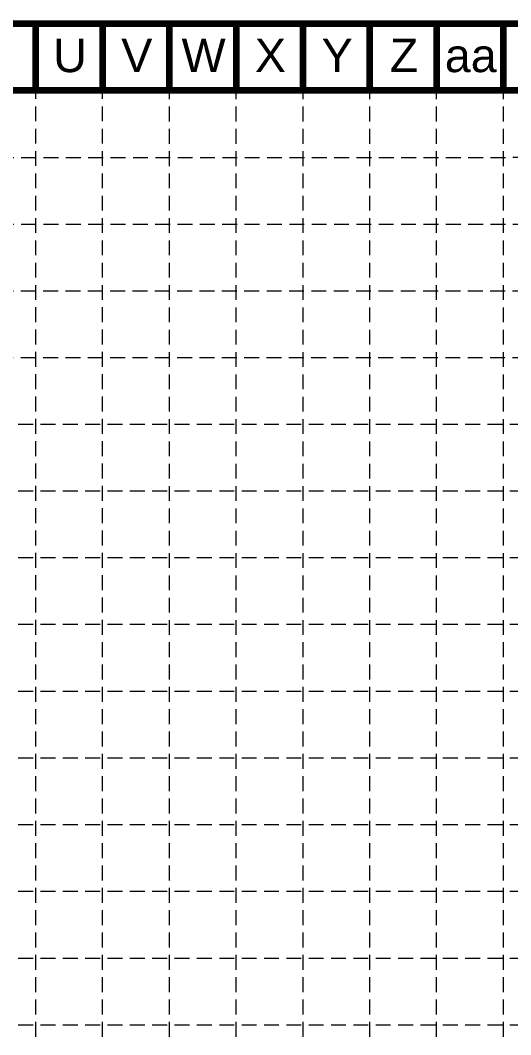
# Model space of a CAD drawing. Header units: feet. Extents: x 10084 to 13321, y 3329 to 8503.
# Drawn here: x 11765 to 12357, y 7276 to 8503 of the extents above; entities that cross this region are included whole.
import ezdxf
from ezdxf.enums import TextEntityAlignment as Align

# ---------------------------------------------------------------- set-up
doc = ezdxf.new("R2010")
doc.units = ezdxf.units.FT
doc.header["$LTSCALE"] = 40
doc.header["$MEASUREMENT"] = 0
doc.linetypes.add('DASHED', pattern=[0.75, 0.5, -0.25])
doc.linetypes.add('HIDDEN', pattern=[0.375, 0.25, -0.125])
doc.layers.add('BASE', color=7, linetype='Continuous')
doc.layers.add('GRID', color=254, linetype='DASHED')
doc.styles.get("Standard").update_dxf_attribs({"font": 'ARIAL.TTF'})

msp = doc.modelspace()

# ---------------------------------------------------------------- linework, layer by layer
at = {"layer": 'BASE', "color": 9}
msp.add_line((10169.2, 8418.2), (13236.2, 8418.2), dxfattribs=at)
at = {"layer": 'BASE', "const_width": 8.07}
for points in [[(13316.9, 3333.4), (13316.9, 8498.9), (10088.5, 8498.9), (10088.5, 3333.4)], [(13236.2, 3414.2), (13236.2, 8418.2), (10169.2, 8418.2), (10169.2, 3414.2)]]:
    msp.add_lwpolyline(points, close=True, dxfattribs=at)
for points in [[(11783.4, 8498.9), (11783.4, 8418.2)], [(11864.1, 8498.9), (11864.1, 8418.2)], [(11944.9, 8498.9), (11944.9, 8418.2)], [(12025.6, 8498.9), (12025.6, 8418.2)], [(12106.3, 8498.9), (12106.3, 8418.2)], [(12187, 8498.9), (12187, 8418.2)], [(12267.7, 8498.9), (12267.7, 8418.2)], [(12348.4, 8498.9), (12348.4, 8418.2)]]:
    msp.add_lwpolyline(points, dxfattribs=at)
at = {"layer": 'GRID', "color": 252, "linetype": 'HIDDEN', "lineweight": 0, "ltscale": 1.8}
for p, q in [((11783.4, 3736.8), (11783.4, 8418.2)), ((11864.1, 3736.8), (11864.1, 8418.2)), ((11944.9, 3736.7), (11944.9, 8418.2)), ((12025.6, 3736.7), (12025.6, 8418.2)), ((12106.3, 3736.7), (12106.3, 8418.2)), ((12187, 3736.7), (12187, 8418.2)), ((12267.7, 3736.7), (12267.7, 8418.2)), ((12348.4, 3736.7), (12348.4, 8418.2)), ((10172.9, 8336.9), (13234.9, 8337.3)), ((10172.8, 8256), (13234.9, 8256.6)), ((10172.4, 8175.5), (13236.2, 8176)), ((10172.3, 8094.9), (13236.2, 8095.3)), ((10169.2, 8014.6), (13236.2, 8014.6)), ((10169.2, 7933.9), (13236.2, 7933.9)), ((10169.2, 7853.2), (13236.2, 7853.2)), ((10169.2, 7772.5), (13236.2, 7772.5)), ((10169.2, 7691.8), (13236.2, 7691.8)), ((10169.2, 7611.1), (13236.2, 7611.1)), ((10169.2, 7530.4), (13236.2, 7530.4)), ((10169.2, 7449.6), (13236.2, 7449.6)), ((10169.2, 7368.9), (13236.2, 7368.9)), ((10169.2, 7288.2), (13236.2, 7288.2))]:
    msp.add_line(p, q, dxfattribs=at)

# ---------------------------------------------------------------- texts
at = {"layer": 'BASE'}
for s, height, p in [('U', 40.4, (11824.8, 8460.4)), ('V', 40.4, (11905.5, 8460.4)), ('W', 40.4, (11986.2, 8460.4)), ('X', 40.4, (12066.9, 8460.4)), ('Y', 40.4, (12147.6, 8460.4)), ('Z', 40.4, (12228.3, 8460.4)), ('aa', 40.35, (12309, 8460.4))]:
    msp.add_text(s, height=height, dxfattribs=at).set_placement(p, align=Align.MIDDLE_CENTER)

doc.saveas('drawing.dxf')
